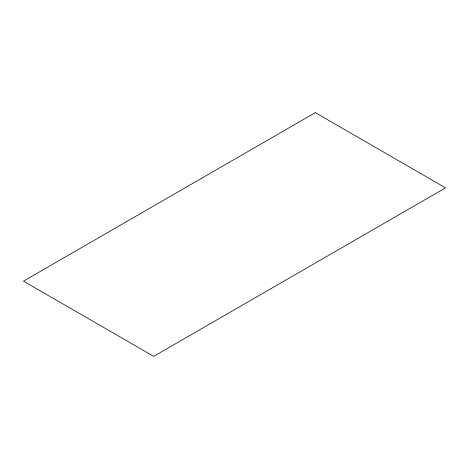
<?xml version="1.0" encoding="UTF-8"?>
<svg xmlns="http://www.w3.org/2000/svg" width="469" height="469" viewBox="0 0 469 469"><rect width="100%" height="100%" fill="white"/><g stroke="black" fill="none" stroke-linecap="round" stroke-linejoin="round"><path stroke-width="0.7" d="M315.303 112.654L23.45 281.148L153.697 356.346L445.55 187.852L315.303 112.654"/></g></svg>
